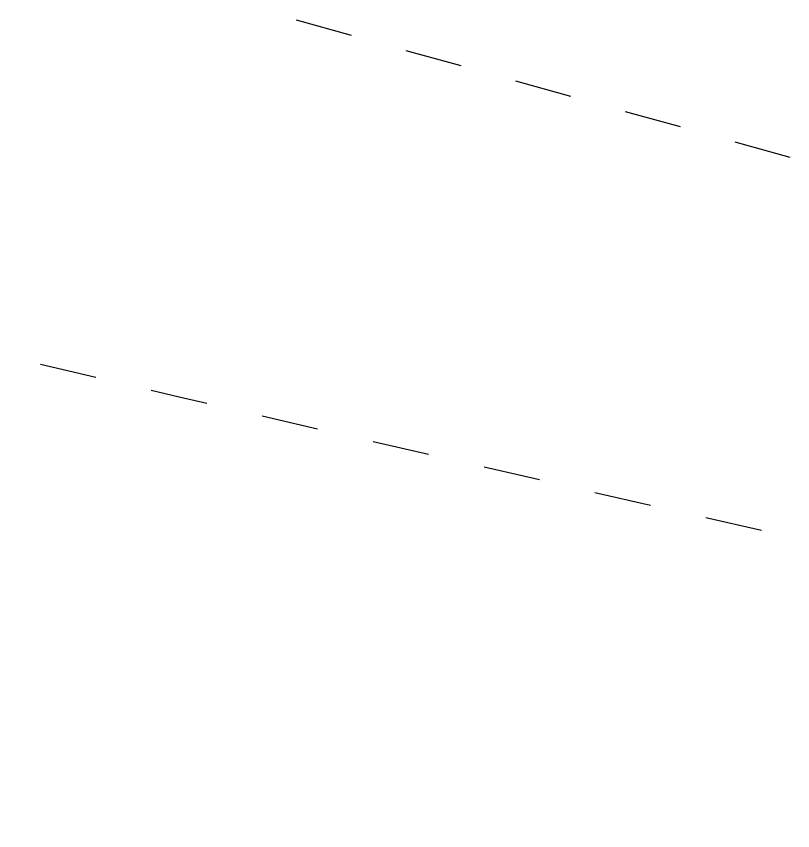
# Model space of a CAD drawing. Header units: millimetres. Extents: x 50357 to 985146, y 723188 to 1803594.
# Drawn here: x 832087.631 to 832088.995, y 820166.477 to 820167.908 of the extents above; entities that cross this region are included whole.
import ezdxf
from ezdxf.xclip import XClip

# ---------------------------------------------------------------- set-up
doc = ezdxf.new("R2010")
doc.units = ezdxf.units.MM
doc.header["$LTSCALE"] = 3
doc.header["$MEASUREMENT"] = 0
doc.linetypes.add('x-baseplan$0$DGN Style 2', pattern=[1.94727e-06, 0, -1.94727e-06])
doc.layers.add('00_Xref', color=7, linetype='Continuous')
doc.layers.add('_ANCILIARY HATCH', color=252, linetype='Continuous')
doc.layers.add('x-baseplan$0$AR-ROAD_AR_BS_MI_', color=7, linetype='Continuous', true_color=0x6d6d6d)

# ---------------------------------------------------------------- blocks, each defined once
blk = doc.blocks.new('x-baseplan')
at = {"layer": 'x-baseplan$0$AR-ROAD_AR_BS_MI_', "linetype": 'x-baseplan$0$DGN Style 2', "flags": 128}
blk.add_lwpolyline([(834532.4903, 818174.8599), (834545.2924, 818171.3004), (834553.3968, 818169.4644)], dxfattribs=at)
at = {"layer": 'x-baseplan$0$AR-ROAD_AR_BS_MI_', "linetype": 'x-baseplan$0$DGN Style 2'}
for points, knots in [([(834538.777, 818172.3489), (834540.784, 818171.8722), (834542.7067, 818171.466), (834544.5918, 818171.0354), (834547.1074, 818170.6722), (834548.6346, 818170.4391), (834550.1627, 818170.1971)], [0, 0, 0, 0, 0.271296, 0.558854, 0.558854, 1, 1, 1, 1]), ([(834538.5353, 818171.3458), (834540.5617, 818170.8971), (834542.4878, 818170.4902), (834544.4088, 818170.0515), (834548.9121, 818169.4013), (834553.7787, 818168.6068), (834558.6406, 818167.7761), (834562.324, 818167.3062), (834564.6201, 818166.9671), (834567.2933, 818166.6535), (834569.1405, 818166.4685), (834571.0762, 818166.2801), (834572.6417, 818166.1191), (834572.7298, 818166.11)], [0, 0, 0, 0, 0.085908, 0.176337, 0.176337, 0.493305, 0.617997, 0.617997, 0.825815, 0.825815, 0.859067, 0.992071, 1, 1, 1, 1])]:
    blk.add_open_spline(points, degree=3, knots=knots, dxfattribs=at)

msp = doc.modelspace()

# ---------------------------------------------------------------- hatches: boundary and pattern name
at = {"layer": '_ANCILIARY HATCH'}
h = msp.add_hatch(dxfattribs=at)
h.set_pattern_fill('CORK', color=0, scale=6, angle=180)
h.set_pattern_definition([(93.998909, (834525.52516, 818208.8837), (-0.74817403, -0.0523031), []), (228.99891, (834525.873, 818209.284), (1.6009543, -1.3917419), [1.0606602, -1.0606602]), (228.99891, (834525.86, 818209.471), (1.6009543, -1.3917419), [1.0606602, -1.0606602]), (228.99891, (834525.847, 818209.658), (1.6009543, -1.3917419), [1.0606602, -1.0606602])])
edge = h.paths.add_edge_path()
edge.add_line((832090.7849, 820101.5342), (832088.2938, 820137.1793))
edge.add_line((832088.2938, 820137.1793), (832088.3846, 820137.1776))
edge.add_line((832088.3846, 820137.1776), (832088.4643, 820137.1982))
edge.add_line((832088.4643, 820137.1982), (832089.42, 820137.2353))
edge.add_line((832089.42, 820137.2353), (832091.453, 820124.9428))
edge.add_line((832091.453, 820124.9428), (832093.2031, 820099.8986))
edge.add_line((832093.2031, 820099.8986), (832079.9619, 820098.973))
edge.add_line((832079.9619, 820098.973), (832069.1867, 820097.0669))
edge.add_line((832069.1867, 820097.0669), (832044.1177, 820095.3144))
edge.add_line((832044.1177, 820095.3144), (832041.8612, 820127.5927))
edge.add_line((832041.8612, 820127.5927), (832043.2577, 820127.6916))
edge.add_line((832043.2577, 820127.6916), (832040.4945, 820167.2185))
edge.add_line((832040.4945, 820167.2185), (832042.8385, 820170.5308))
edge.add_arc((832106.7788, 820262.9721), 112.4, 235.32894, 253.550773)
edge.add_line((832074.951, 820155.1725), (832074.0531, 820151.0931))
edge.add_arc((832110.9995, 820270.7046), 125.1876, 237.56452, 252.834786, ccw=False)
edge.add_line((832043.8552, 820165.0468), (832048.6509, 820098.5887))
edge.add_line((832048.6509, 820098.5887), (832090.7849, 820101.5342))

# ---------------------------------------------------------------- block references
at = {"layer": '00_Xref'}
ref = msp.add_blockref('x-baseplan', (-2451.8823, 1995.1308), dxfattribs=at)
XClip(ref).set_block_clipping_path([(834202.5721001658, 818417.7772892595), (834906.8000387838, 818467.0082229956), (834956.1800785905, 817760.6473843332), (834251.9521399725, 817711.4164505971)])

doc.saveas('drawing.dxf')
